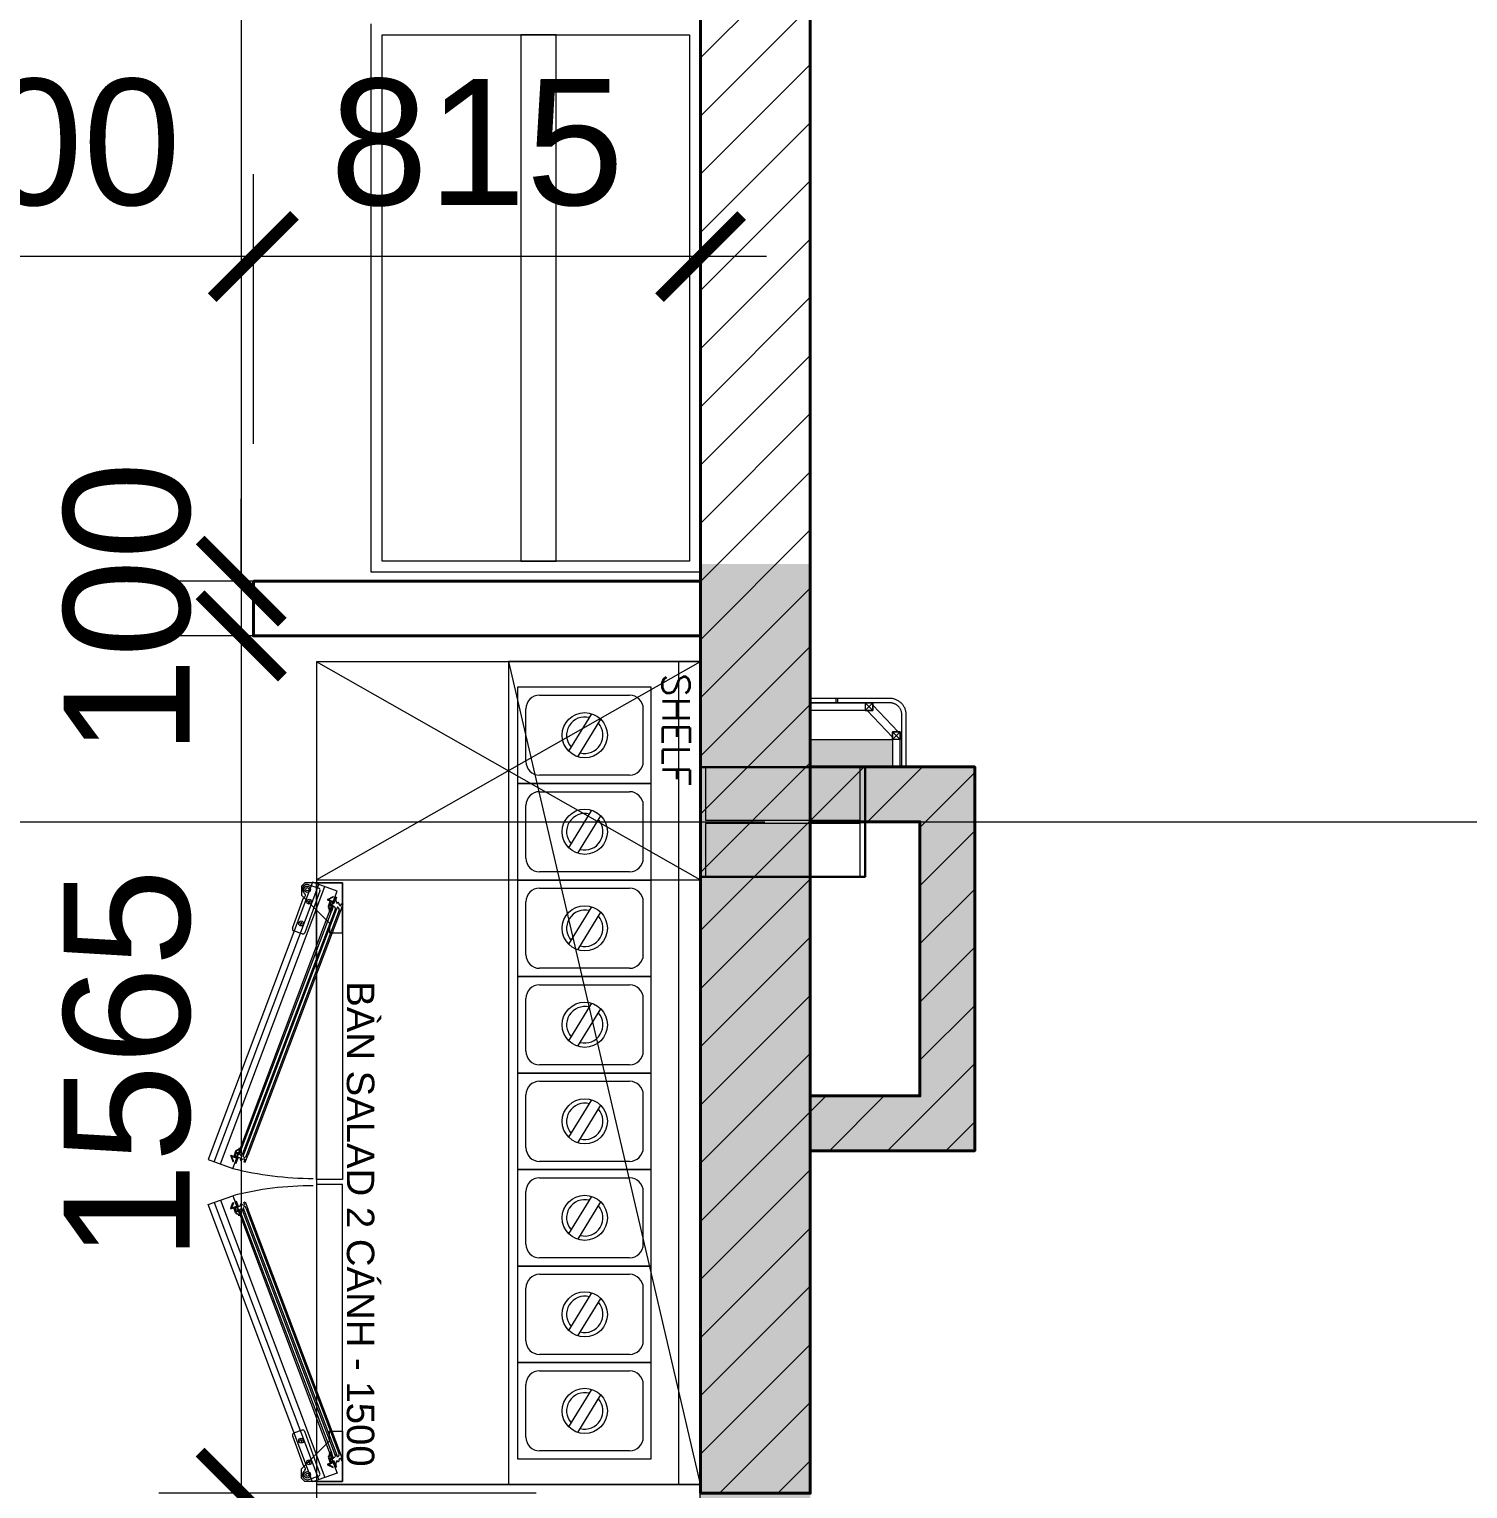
# Model space of a CAD drawing. Header units: millimetres. Extents: x 886808 to 1650903, y -1008069 to 230892.
# Drawn here: x 943694 to 946317, y -353615 to -350954 of the extents above; entities that cross this region are included whole.
import ezdxf
from ezdxf.xclip import XClip

# ---------------------------------------------------------------- set-up
doc = ezdxf.new("R2010")
doc.units = ezdxf.units.MM
doc.header["$XCLIPFRAME"] = 0
doc.linetypes.add('CENTER', pattern=[2, 1.25, -0.25, 0.25, -0.25])
doc.layers.get('0').update_dxf_attribs({"lineweight": 0})
for name, color, linetype, lineweight in [('01- NET TUONG- 242', 242, 'Continuous', 40), ('03- Net Cua- 153', 153, 'Continuous', 9), ('8l NET TO', 8, 'Continuous', 9), ('A-GLAZ-CURT', 52, 'Continuous', 5), ('A-Wall', 113, 'Continuous', 30), ('A_Dim', 8, 'Continuous', 5), ('DS_Dim', 8, 'Continuous', 0), ('HACTH', 8, 'Continuous', 0), ('hatch', 250, 'Continuous', 0), ('I-FURN', 252, 'Continuous', 5)]:
    doc.layers.add(name, color=color, linetype=linetype, lineweight=lineweight)
doc.styles.get("Standard").update_dxf_attribs({"font": 'arial.ttf'})
doc.styles.add('TIÊU ĐỀ', font='arial.ttf', dxfattribs={"height": 230})
doc.styles.add('{18b73a54-fa43-428c-adcb-c1c7bbdf2c84}', font='Simplex.shx')
doc.dimstyles.new('1-100', dxfattribs={"dimtxt": 230, "dimasz": 150, "dimexe": 150, "dimexo": 300, "dimgap": 90, "dimtad": 1, "dimdec": 0, "dimrnd": 5, "dimzin": 0, "dimtxsty": 'TIÊU ĐỀ', "dimblk": 'ARCHTICK', "dimcen": 100, "dimdle": 120, "dimclrd": 256, "dimclre": 256, "dimclrt": 2, "dimadec": 0, "dimazin": 0, "dimtfac": 1, "dimtdec": 0, "dimtix": 1, "dimtmove": 1, "dimatfit": 3, "dimldrblk": 'OPEN30', "dimfxl": 900, "dimtolj": 1, "dimtzin": 0, "dimlwd": 13, "dimlwe": 13, "dimarcsym": 1})

# ---------------------------------------------------------------- blocks, each defined once
blk = doc.blocks.new('TRUC KHU BEP')
at = {"layer": '8l NET TO', "color": 251, "linetype": 'CENTER', "ltscale": 1000, "true_color": 0x636466, "transparency": 33554636}
for p, q in [((10000, -3998.8), (10000, 41158.2)), ((-5729.4, 27100), (13215, 27100))]:
    blk.add_line(p, q, dxfattribs=at)
blk = doc.blocks.new('BO TRI BEP')
at = {"layer": '01- NET TUONG- 242', "transparency": 33554636}
blk.add_lwpolyline([(9114.5, 27539), (9930, 27539), (9930, 27439), (9114.5, 27439)], close=True, dxfattribs=at)
blk = doc.blocks.new('A$C0DD655ED')
at = {"layer": 'A_Dim', "transparency": 33554636}
h = blk.add_hatch(dxfattribs=at)
h.set_pattern_fill('ANGLE', color=256)
h.set_pattern_definition([(0, (4687050.9006, -31895392.7794), (0, 6.985), [5.08, -1.905]), (90, (4687050.9006, -31895392.7794), (-6.985, 4e-16), [5.08, -1.905])])
h.paths.add_polyline_path([(25, 375), (425, 375), (425, 75), (25, 75)])
h.paths.add_polyline_path([(75, 325), (375, 325), (375, 125), (75, 125)], flags=16)
at = {"layer": '03- Net Cua- 153', "linetype": 'Continuous', "transparency": 33554636}
for p, q in [((125, 442), (125, 450)), ((125, 442), (125, 450)), ((128, 442), (128, 450)), ((128, 442), (128, 450)), ((322, 442), (322, 450)), ((322, 442), (322, 450)), ((325, 442), (325, 450)), ((325, 442), (325, 450)), ((442, 325), (450, 325)), ((442, 322), (450, 322)), ((442, 128), (450, 128)), ((442, 125), (450, 125)), ((125, 8), (125, 0)), ((125, 8), (125, 0)), ((128, 8), (128, 0)), ((128, 8), (128, 0)), ((322, 8), (322, 0)), ((322, 8), (322, 0)), ((325, 8), (325, 0)), ((325, 8), (325, 0))]:
    blk.add_line(p, q, dxfattribs=at)
for points in [[(30, 0), (420, 0, 0.414214), (450, 30), (450, 420, 0.414214), (420, 450), (30, 450, 0.414214), (0, 420), (0, 30, 0.414214)], [(30, 8), (420, 8, 0.414214), (442, 30), (442, 420, 0.414214), (420, 442), (30, 442, 0.414214), (8, 420), (8, 30, 0.414214)]]:
    blk.add_lwpolyline(points, format="xyb", close=True, dxfattribs=at)
at = {"layer": 'A-GLAZ-CURT', "transparency": 33554636}
for points in [[(61, 442), (75, 442), (75, 428), (61, 428)], [(389, 442), (375, 442), (375, 428), (389, 428)], [(11, 389.1), (25, 389.1), (25, 375.1), (11, 375.1)], [(425, 389.1), (439, 389.1), (439, 375.1), (425, 375.1)], [(11, 75), (25, 75), (25, 61), (11, 61)], [(425, 75), (439, 75), (439, 61), (425, 61)], [(61, 8.1), (75, 8.1), (75, 22.1), (61, 22.1)], [(389, 8.1), (375, 8.1), (375, 22.1), (389, 22.1)]]:
    blk.add_lwpolyline(points, close=True, dxfattribs=at)
at = {"layer": 'A_Dim', "transparency": 33554636}
for points in [[(14.9, 389), (61, 437.7)], [(71, 427.9), (25, 379.3)], [(75, 427.9), (61, 442)], [(61, 428), (75, 442)], [(375, 427.9), (389, 442)], [(389, 428), (375, 442)], [(379, 427.9), (425, 379.3)], [(435.1, 389), (389, 437.7)], [(25, 375), (11, 389.1)], [(11, 375.1), (25, 389.1)], [(439, 375), (425, 389.1)], [(425, 375.1), (439, 389.1)], [(25, 60.9), (11, 75)], [(11, 61), (25, 75)], [(14.9, 61), (61, 12.3)], [(72.9, 20.1), (25, 70.7)], [(377.1, 20.1), (425, 70.7)], [(435.1, 61), (389, 12.3)], [(439, 60.9), (425, 75)], [(425, 61), (439, 75)], [(75, 22.2), (61, 8.1)], [(61, 22.1), (75, 8.1)], [(375, 22.2), (389, 8.1)], [(389, 22.1), (375, 8.1)]]:
    blk.add_lwpolyline(points, dxfattribs=at)
for points in [[(61, 442), (389, 442), (389, 427.9), (61, 427.9)], [(25, 61), (11, 61), (11, 389.1), (25, 389.1)], [(25, 375), (425, 375), (425, 75), (25, 75)], [(425, 61), (439, 61), (439, 389.1), (425, 389.1)], [(75, 325), (375, 325), (375, 125), (75, 125)], [(61, 8), (389, 8), (389, 22.1), (61, 22.1)]]:
    blk.add_lwpolyline(points, close=True, dxfattribs=at)
blk = doc.blocks.new('A$C26DD556D')
at = {"layer": 'hatch', "transparency": 33554636}
for p, q in [((11209, 18241.6), (11209, 19241.6)), ((11229, 18261.6), (11229, 19221.6)), ((11229, 19221.6), (11789, 19221.6)), ((11546, 19221.6), (11482, 19221.6)), ((11482, 19221.6), (11482, 18261.6)), ((11546, 18261.6), (11546, 19221.6)), ((11789, 19221.6), (11789, 18261.6)), ((11809, 19241.6), (11809, 18241.6)), ((11789, 18261.6), (11229, 18261.6)), ((11482, 18261.6), (11546, 18261.6)), ((11809, 18241.6), (11209, 18241.6)), ((11809, 17680.8), (11109, 18078.3)), ((11809, 18078.3), (11109, 17680.8)), ((11109, 18078.3), (11109, 16578.3)), ((11809, 18078.3), (11109, 18078.3)), ((11459, 18078.9), (11459, 16578.5)), ((11809, 18078.9), (11459, 18078.9)), ((11459, 18078.9), (11809, 16578.5)), ((11769, 18078.3), (11769, 16578.3)), ((11809, 16578.5), (11809, 18078.9)), ((11809, 16578.3), (11809, 18078.3)), ((11491, 17896.3), (11491, 17992.3)), ((11516, 18017.3), (11680, 18017.3)), ((11705, 17896.3), (11705, 17992.3)), ((11569.1, 17915.1), (11611.1, 17983.5)), ((11585.5, 17905.1), (11627.4, 17973.5)), ((11680, 17871.3), (11516, 17871.3)), ((11516, 17841.3), (11680, 17841.3)), ((11491, 17720.3), (11491, 17816.3)), ((11569.1, 17739.1), (11611.1, 17807.5)), ((11705, 17720.3), (11705, 17816.3)), ((11585.5, 17729.1), (11627.4, 17797.5)), ((11102.1, 17676.3), (10911.6, 17170.7)), ((10922.8, 17166.7), (11113.3, 17672.2)), ((11087.6, 17675.3), (11081.7, 17669.3)), ((11156.6, 17675.3), (11087.6, 17675.3)), ((11095.4, 17671.7), (11113.3, 17665.2)), ((11146.8, 17660.1), (11102.1, 17676.3)), ((11109, 17680.8), (11809, 17680.8)), ((11109, 17134.1), (11109, 17675.3)), ((11109, 17675.3), (11156.6, 17675.3)), ((11156.6, 17675.3), (11156.6, 17134.1)), ((11156.6, 17583.8), (11156.6, 17675.3)), ((11680, 17695.3), (11516, 17695.3)), ((10933.9, 17162.6), (11124.5, 17668.2)), ((10956.3, 17154.5), (11146.8, 17660.1)), ((11065.3, 17592.3), (11085.4, 17647.6)), ((11081.7, 17669.3), (11081.7, 17652.7)), ((11081.7, 17652.7), (11132.8, 17601.6)), ((11085.4, 17647.6), (11087.7, 17649.5)), ((11088.2, 17654.6), (11086, 17657.2)), ((11115.4, 17660.7), (11087.7, 17584.2)), ((11129.5, 17645), (11139.3, 17650)), ((11139.2, 17648.8), (11130.8, 17644.4)), ((11139.3, 17650), (11139.5, 17649.6)), ((11140.4, 17640.9), (11143.2, 17648.6)), ((11144.2, 17648.2), (11140.5, 17638)), ((11140.9, 17637.6), (11144.7, 17648)), ((11144.4, 17648.7), (11143.2, 17650)), ((11143.2, 17650), (11145.7, 17648.4)), ((11143.2, 17648.6), (11144.2, 17648.2)), ((11144.7, 17648), (11144.4, 17648.7)), ((11516, 17665.3), (11680, 17665.3)), ((10972.3, 17190), (11136.3, 17622.6)), ((11143.6, 17628.5), (10974.1, 17180.8)), ((10976.5, 17179.9), (11146, 17627.6)), ((11150.3, 17625.1), (10981.3, 17179.1)), ((11152.7, 17624.2), (10983.7, 17178.2)), ((11098.6, 17639.6), (11092.5, 17641.8)), ((11094.4, 17637.7), (11096.7, 17643.8)), ((11134.3, 17642), (11129.6, 17643.7)), ((11130.8, 17644.4), (11140.4, 17640.9)), ((11130.9, 17632.5), (11134.3, 17642)), ((11132.6, 17627), (11131.1, 17629.7)), ((11132.3, 17633.4), (11131.9, 17632.1)), ((11132, 17630.2), (11133.5, 17627.5)), ((11137, 17631.7), (11132.3, 17633.4)), ((11132.3, 17624.7), (11132.7, 17625.9)), ((11133.3, 17624.4), (11132.3, 17624.7)), ((11135.3, 17641.6), (11132.7, 17634.4)), ((11132.7, 17634.4), (11137.4, 17632.7)), ((11133.7, 17625.5), (11133.3, 17624.4)), ((11133.3, 17622.9), (11135.2, 17623.1)), ((11136.3, 17622.6), (11133.3, 17622.9)), ((11133.9, 17638), (11138.5, 17639.5)), ((11136.5, 17634), (11133.9, 17638)), ((11134.3, 17624), (11137, 17631.7)), ((11135.3, 17623.6), (11134.3, 17624)), ((11135.2, 17623.1), (11135.8, 17623.5)), ((11140, 17639.9), (11135.3, 17641.6)), ((11139, 17633.8), (11135.3, 17623.6)), ((11135.8, 17623.5), (11139.6, 17633.9)), ((11139.7, 17632), (11136.3, 17622.6)), ((11137.3, 17634.8), (11137, 17634)), ((11139.6, 17633.9), (11137.3, 17634.8)), ((11137.4, 17632.7), (11138, 17634.2)), ((11138, 17634.2), (11139, 17633.8)), ((11138.9, 17639.1), (11138.6, 17638.4)), ((11138.6, 17638.4), (11140.9, 17637.6)), ((11139.5, 17638.4), (11140, 17639.9)), ((11140.5, 17638), (11139.5, 17638.4)), ((11147.3, 17631.1), (11146, 17627.6)), ((11152.7, 17624.2), (11150.3, 17625.1)), ((11157.2, 17636.6), (11152.7, 17624.2)), ((11153.2, 17633.1), (11154.7, 17637.5)), ((11154.7, 17637.5), (11157.2, 17636.6)), ((11491, 17544.3), (11491, 17640.3)), ((11569.1, 17563.1), (11611.1, 17631.5)), ((11585.5, 17553.1), (11627.4, 17621.5)), ((11705, 17544.3), (11705, 17640.3)), ((11084.2, 17600), (11078.1, 17602.2)), ((11080, 17598), (11082.3, 17604.2)), ((11132.8, 17601.6), (11132.8, 17583.8)), ((11083.1, 17582.1), (11067.5, 17587.7)), ((11132.8, 17583.8), (11156.6, 17583.8)), ((11680, 17519.3), (11516, 17519.3)), ((11516, 17489.3), (11680, 17489.3)), ((11491, 17368.3), (11491, 17464.3)), ((11705, 17368.3), (11705, 17464.3)), ((11569.1, 17387.1), (11611.1, 17455.5)), ((11585.5, 17377.1), (11627.4, 17445.5)), ((11680, 17343.3), (11516, 17343.3)), ((11516, 17313.3), (11680, 17313.3)), ((11491, 17192.3), (11491, 17288.3)), ((11569.1, 17211.1), (11611.1, 17279.5)), ((11705, 17192.3), (11705, 17288.3)), ((11585.5, 17201.1), (11627.4, 17269.5)), ((10911.6, 17170.7), (10956.3, 17154.5)), ((10952.7, 17177.1), (10956.9, 17167.1)), ((10958.3, 17176.4), (10953.6, 17178.1)), ((10957.7, 17168), (10954, 17176.8)), ((10954, 17176.8), (10963.6, 17173.3)), ((10956.9, 17167.1), (10957.4, 17167.2)), ((10961.7, 17185.9), (10958.3, 17176.4)), ((10959.3, 17176), (10961.9, 17183.3)), ((10964, 17174.3), (10959.3, 17176)), ((10965.1, 17181.1), (10960.5, 17179.7)), ((10960.5, 17179.7), (10963.1, 17175.6)), ((10963.6, 17173.3), (10960.9, 17165.6)), ((10961.9, 17183.3), (10966.6, 17181.6)), ((10961.9, 17165.3), (10965.6, 17175.5)), ((10962.3, 17184.3), (10962.7, 17185.5)), ((10967, 17182.6), (10962.3, 17184.3)), ((10966.1, 17175.6), (10962.4, 17165.1)), ((10962.9, 17164.2), (10966.3, 17173.6)), ((10963.6, 17175.6), (10963.9, 17176.4)), ((10966.6, 17189), (10963.7, 17187.9)), ((10963.9, 17176.4), (10966.1, 17175.6)), ((10964.5, 17175.8), (10964, 17174.3)), ((10964.1, 17186.9), (10967, 17188)), ((10965.6, 17175.5), (10964.5, 17175.8)), ((10965.2, 17180), (10965.5, 17180.8)), ((10967.5, 17179.2), (10965.2, 17180)), ((10966.6, 17181.6), (10966.1, 17180)), ((10966.1, 17180), (10967.1, 17179.7)), ((10969.8, 17190.2), (10967, 17182.6)), ((10967.1, 17179.7), (10970.8, 17189.8)), ((10967.8, 17190.9), (10967.3, 17189.8)), ((10971.3, 17189.6), (10967.5, 17179.2)), ((10968.8, 17190.6), (10967.8, 17190.9)), ((10968.4, 17189.4), (10968.8, 17190.6)), ((10968.9, 17180.6), (10972.3, 17190)), ((10972.3, 17190), (10969.8, 17191.6)), ((10969.8, 17191.6), (10971, 17190.3)), ((10970.8, 17189.8), (10969.8, 17190.2)), ((10971, 17190.3), (10971.3, 17189.6)), ((10974.1, 17180.8), (10973.4, 17178.9)), ((10975.2, 17176.4), (10976.5, 17179.9)), ((10978.4, 17171.1), (10976.8, 17166.7)), ((10976.8, 17166.7), (10979.3, 17165.9)), ((10979.3, 17165.9), (10983.7, 17178.2)), ((10981.3, 17179.1), (10979.8, 17174.7)), ((10983.7, 17178.2), (10981.3, 17179.1)), ((11680, 17167.3), (11516, 17167.3)), ((10961.8, 17164.8), (10959.9, 17164.6)), ((10959.9, 17164.6), (10962.9, 17164.2)), ((10960.9, 17165.6), (10961.9, 17165.3)), ((10962.4, 17165.1), (10961.8, 17164.8)), ((11156.6, 17134.1), (11109, 17134.1)), ((11109, 17125), (11109, 16583.8)), ((11156.6, 17125), (11109, 17125)), ((11156.6, 16583.8), (11156.6, 17125)), ((11516, 17137.3), (11680, 17137.3)), ((10911.6, 17088.4), (10956.3, 17104.6)), ((11102.1, 16582.8), (10911.6, 17088.4)), ((10922.8, 17092.4), (11113.3, 16586.9)), ((10933.9, 17096.5), (11124.5, 16590.9)), ((10952.7, 17082), (10956.9, 17092)), ((10957.7, 17091.1), (10954, 17082.3)), ((10956.3, 17104.6), (11146.8, 16599)), ((10956.9, 17092), (10957.4, 17091.8)), ((10959.9, 17094.5), (10962.9, 17094.9)), ((10961.8, 17094.3), (10959.9, 17094.5)), ((10960.9, 17093.5), (10961.9, 17093.8)), ((10963.6, 17085.8), (10960.9, 17093.5)), ((10962.4, 17094), (10961.8, 17094.3)), ((10961.9, 17093.8), (10965.6, 17083.6)), ((10966.1, 17083.5), (10962.4, 17094)), ((10962.9, 17094.9), (10966.3, 17085.5)), ((10976.8, 17092.4), (10979.3, 17093.2)), ((10978.4, 17088), (10976.8, 17092.4)), ((10979.3, 17093.2), (10983.7, 17080.9)), ((11491, 17016.3), (11491, 17112.3)), ((11569.1, 17035.1), (11611.1, 17103.5)), ((11585.5, 17025.1), (11627.4, 17093.5)), ((11705, 17016.3), (11705, 17112.3)), ((10958.3, 17082.7), (10953.6, 17081)), ((10954, 17082.3), (10963.6, 17085.8)), ((10961.7, 17073.2), (10958.3, 17082.7)), ((10964, 17084.8), (10959.3, 17083.1)), ((10959.3, 17083.1), (10961.9, 17075.8)), ((10960.5, 17079.4), (10963.1, 17083.5)), ((10965.1, 17078), (10960.5, 17079.4)), ((10961.9, 17075.8), (10966.6, 17077.5)), ((10967, 17076.5), (10962.3, 17074.8)), ((10962.3, 17074.8), (10962.7, 17073.6)), ((10963.6, 17083.5), (10963.9, 17082.7)), ((10966.6, 17070.1), (10963.7, 17071.2)), ((10963.9, 17082.7), (10966.1, 17083.5)), ((10964.5, 17083.3), (10964, 17084.8)), ((10964.1, 17072.2), (10967, 17071.1)), ((10965.6, 17083.6), (10964.5, 17083.3)), ((10967.5, 17079.9), (10965.2, 17079.1)), ((10965.2, 17079.1), (10965.5, 17078.3)), ((10966.1, 17079.1), (10967.1, 17079.4)), ((10966.6, 17077.5), (10966.1, 17079.1)), ((10969.8, 17068.9), (10967, 17076.5)), ((10967.1, 17079.4), (10970.8, 17069.3)), ((10967.8, 17068.2), (10967.3, 17069.3)), ((10971.3, 17069.5), (10967.5, 17079.9)), ((10968.8, 17068.5), (10967.8, 17068.2)), ((10968.4, 17069.7), (10968.8, 17068.5)), ((10968.9, 17078.5), (10972.3, 17069.1)), ((10970.8, 17069.3), (10969.8, 17068.9)), ((10972.3, 17069.1), (10969.8, 17067.5)), ((10969.8, 17067.5), (10971, 17068.8)), ((10971, 17068.8), (10971.3, 17069.5)), ((10972.3, 17069.1), (11136.3, 16636.5)), ((10974.1, 17078.3), (10973.4, 17080.2)), ((11143.6, 16630.6), (10974.1, 17078.3)), ((10975.2, 17082.7), (10976.5, 17079.2)), ((10976.5, 17079.2), (11146, 16631.5)), ((10981.3, 17080), (10979.8, 17084.4)), ((10983.7, 17080.9), (10981.3, 17080)), ((11150.3, 16634), (10981.3, 17080)), ((11152.7, 16634.9), (10983.7, 17080.9)), ((11680, 16991.3), (11516, 16991.3)), ((11516, 16961.3), (11680, 16961.3)), ((11491, 16840.3), (11491, 16936.3)), ((11569.1, 16859.1), (11611.1, 16927.5)), ((11705, 16840.3), (11705, 16936.3)), ((11585.5, 16849.1), (11627.4, 16917.5)), ((11680, 16815.3), (11516, 16815.3)), ((11516, 16785.3), (11680, 16785.3)), ((11491, 16664.3), (11491, 16760.3)), ((11569.1, 16683.1), (11611.1, 16751.5)), ((11585.5, 16673.1), (11627.4, 16741.5)), ((11705, 16664.3), (11705, 16760.3)), ((11065.3, 16666.8), (11085.4, 16611.5)), ((11083.1, 16677), (11067.5, 16671.4)), ((11080, 16661.1), (11082.3, 16654.9)), ((11115.4, 16598.4), (11087.7, 16674.9)), ((11132.8, 16657.5), (11132.8, 16675.3)), ((11132.8, 16675.3), (11156.6, 16675.3)), ((11156.6, 16675.3), (11156.6, 16583.8)), ((11084.2, 16659.1), (11078.1, 16656.9)), ((11081.7, 16606.4), (11132.8, 16657.5)), ((11133.3, 16634.7), (11132.3, 16634.4)), ((11132.3, 16634.4), (11132.7, 16633.2)), ((11136.3, 16636.5), (11133.3, 16636.2)), ((11133.3, 16636.2), (11135.2, 16635.9)), ((11133.7, 16633.6), (11133.3, 16634.7)), ((11135.3, 16635.4), (11134.3, 16635.1)), ((11134.3, 16635.1), (11137, 16627.4)), ((11135.2, 16635.9), (11135.8, 16635.6)), ((11139, 16625.3), (11135.3, 16635.4)), ((11135.8, 16635.6), (11139.6, 16625.2)), ((11139.7, 16627.1), (11136.3, 16636.5)), ((11152.7, 16634.9), (11150.3, 16634)), ((11157.2, 16622.5), (11152.7, 16634.9)), ((11680, 16639.3), (11516, 16639.3)), ((11085.4, 16611.5), (11087.7, 16609.6)), ((11098.6, 16619.5), (11092.5, 16617.3)), ((11094.4, 16621.4), (11096.7, 16615.3)), ((11129.5, 16614.1), (11139.3, 16609.1)), ((11134.3, 16617.1), (11129.6, 16615.4)), ((11130.8, 16614.6), (11140.4, 16618.2)), ((11139.2, 16610.3), (11130.8, 16614.6)), ((11130.9, 16626.6), (11134.3, 16617.1)), ((11132.6, 16632.1), (11131.1, 16629.4)), ((11132.3, 16625.7), (11131.9, 16627)), ((11132, 16628.9), (11133.5, 16631.6)), ((11137, 16627.4), (11132.3, 16625.7)), ((11132.7, 16624.7), (11137.4, 16626.4)), ((11135.3, 16617.5), (11132.7, 16624.7)), ((11136.5, 16625.1), (11133.9, 16621.1)), ((11133.9, 16621.1), (11138.5, 16619.6)), ((11140, 16619.2), (11135.3, 16617.5)), ((11137.3, 16624.3), (11137, 16625.1)), ((11139.6, 16625.2), (11137.3, 16624.3)), ((11137.4, 16626.4), (11138, 16624.9)), ((11138, 16624.9), (11139, 16625.3)), ((11138.6, 16620.7), (11140.9, 16621.5)), ((11138.9, 16620), (11138.6, 16620.7)), ((11139.3, 16609.1), (11139.5, 16609.5)), ((11140.5, 16621.1), (11139.5, 16620.7)), ((11139.5, 16620.7), (11140, 16619.2)), ((11140.4, 16618.2), (11143.2, 16610.5)), ((11144.2, 16610.9), (11140.5, 16621.1)), ((11140.9, 16621.5), (11144.7, 16611.1)), ((11143.2, 16610.5), (11144.2, 16610.9)), ((11143.2, 16609.1), (11145.7, 16610.7)), ((11144.4, 16610.4), (11143.2, 16609.1)), ((11144.7, 16611.1), (11144.4, 16610.4)), ((11147.3, 16628), (11146, 16631.5)), ((11153.2, 16626), (11154.7, 16621.6)), ((11154.7, 16621.6), (11157.2, 16622.5)), ((11081.7, 16589.8), (11081.7, 16606.4)), ((11087.6, 16583.8), (11081.7, 16589.8)), ((11088.2, 16604.5), (11086, 16601.9)), ((11156.6, 16583.8), (11087.6, 16583.8)), ((11095.4, 16587.4), (11113.3, 16593.8)), ((11146.8, 16599), (11102.1, 16582.8)), ((11109, 16583.8), (11156.6, 16583.8)), ((11109, 16578.3), (11809, 16578.3)), ((11459, 16578.5), (11809, 16578.5))]:
    blk.add_line(p, q, dxfattribs=at)
at = {"layer": 'hatch', "transparency": 33554636, "extrusion": (0, 0, -1)}
for p, q in [((11809, 16578.3), (11109, 16578.3)), ((11109, 16578.3), (11109, 14857.5)), ((11809, 14857.5), (11809, 16578.3))]:
    blk.add_line(p, q, dxfattribs=at)
at = {"layer": 'hatch', "transparency": 33554636}
for points in [[(11719, 18032.3), (11719, 17856.3), (11476, 17856.3), (11476, 18032.3)], [(11719, 17856.3), (11719, 17680.3), (11476, 17680.3), (11476, 17856.3)], [(11719, 17680.3), (11719, 17504.3), (11476, 17504.3), (11476, 17680.3)], [(11719, 17504.3), (11719, 17328.3), (11476, 17328.3), (11476, 17504.3)], [(11719, 17328.3), (11719, 17152.3), (11476, 17152.3), (11476, 17328.3)], [(11719, 17152.3), (11719, 16976.3), (11476, 16976.3), (11476, 17152.3)], [(11719, 16976.3), (11719, 16800.3), (11476, 16800.3), (11476, 16976.3)], [(11719, 16800.3), (11719, 16624.3), (11476, 16624.3), (11476, 16800.3)]]:
    blk.add_lwpolyline(points, close=True, dxfattribs=at)
for centre, radius in [((11598.3, 17944.3), 41.2), ((11598.3, 17768.3), 41.2), ((11092.4, 17663.4), 5.94), ((11092.4, 17663.4), 2.97), ((11095.6, 17640.7), 4.45), ((11598.3, 17592.3), 41.2), ((11081.2, 17601.1), 4.45), ((11598.3, 17416.3), 41.2), ((11598.3, 17240.3), 41.2), ((11598.3, 17064.3), 41.2), ((11598.3, 16888.3), 41.2), ((11598.3, 16712.3), 41.2), ((11081.2, 16658), 4.45), ((11095.6, 16618.4), 4.45), ((11092.4, 16595.7), 5.94), ((11092.4, 16595.7), 2.97)]:
    blk.add_circle(centre, radius, dxfattribs=at)
for centre, radius, start, end in [((11516, 17992.3), 25, 90, 180), ((11680, 17992.3), 25, 0, 90), ((11598.3, 17944.3), 33.2, 75.2653, 221.7008), ((11598.3, 17944.3), 33.2, 255.2653, 41.7008), ((11516, 17896.3), 25, 180, 270), ((11680, 17896.3), 25, 270, 0), ((11516, 17816.3), 25, 90, 180), ((11680, 17816.3), 25, 0, 90), ((11598.3, 17768.3), 33.2, 75.2653, 221.7008), ((11598.3, 17768.3), 33.2, 255.2653, 41.7008), ((11516, 17720.3), 25, 180, 270), ((11680, 17720.3), 25, 270, 0), ((11092.4, 17663.4), 8.91, 70.0478, 223.932), ((11085.4, 17652.3), 3.56, 310.0478, 40.0478), ((11112.1, 17661.9), 3.56, 340.0478, 70.0478), ((11129.9, 17644.4), 0.713, 117.1171, 250.0478), ((11138.9, 17649.3), 0.594, 297.1171, 27.1171), ((11152.3, 17643.5), 8.21, 143.3872, 228.6448), ((11516, 17640.3), 25, 90, 180), ((11680, 17640.3), 25, 0, 90), ((11134.1, 17631.3), 3.45, 160.0478, 208.644), ((11134.1, 17631.3), 2.38, 160.0478, 208.644), ((11131.4, 17626.3), 1.31, 340.0478, 28.644), ((11131.4, 17626.3), 2.38, 340.0478, 28.644), ((11136.8, 17634.1), 0.297, 212.3899, 340.0478), ((11138.6, 17639.2), 0.297, 340.0478, 107.7058), ((11139.8, 17628.1), 3.87, 5.5532, 90.8109), ((11144.8, 17628), 1.25, 160.0478, 340.0478), ((11148.4, 17637.8), 1.58, 18.1233, 198.1233), ((11145.5, 17626.5), 4.97, 343.788, 69.0457), ((11154.3, 17637.5), 4.53, 169.9236, 255.1812), ((11598.3, 17592.3), 33.2, 75.2653, 221.7008), ((11068.7, 17591.1), 3.56, 160.0478, 250.0478), ((11598.3, 17592.3), 33.2, 255.2653, 41.7008), ((11084.3, 17585.4), 3.56, 250.0478, 340.0478), ((11516, 17544.3), 25, 180, 270), ((11680, 17544.3), 25, 270, 0), ((11516, 17464.3), 25, 90, 180), ((11680, 17464.3), 25, 0, 90), ((11598.3, 17416.3), 33.2, 75.2653, 221.7008), ((11598.3, 17416.3), 33.2, 255.2653, 41.7008), ((11516, 17368.3), 25, 180, 270), ((11680, 17368.3), 25, 270, 0), ((11516, 17288.3), 25, 90, 180), ((11680, 17288.3), 25, 0, 90), ((11598.3, 17240.3), 33.2, 75.2653, 221.7008), ((11598.3, 17240.3), 33.2, 255.2653, 41.7008), ((10953.3, 17177.4), 0.713, 70.0478, 202.9786), ((10957.1, 17167.8), 0.594, 292.9786, 22.9786), ((10965, 17184.7), 3.45, 111.4516, 160.0478), ((10965, 17184.7), 2.38, 111.4516, 160.0478), ((10963.3, 17175.7), 0.297, 212.3899, 340.0478), ((10965.2, 17180.9), 0.297, 340.0478, 107.7058), ((10967.7, 17170.3), 3.6, 27.419, 112.6767), ((10966.1, 17190.2), 1.31, 291.4516, 340.0478), ((10966.1, 17190.2), 2.38, 291.4516, 340.0478), ((10972.1, 17182.2), 3.6, 207.419, 292.6767), ((10971.7, 17170.6), 1.58, 121.9724, 301.9724), ((10976.5, 17167), 4.53, 64.9144, 150.1721), ((10975.3, 17180.3), 1.25, 340.0478, 160.0478), ((10978.4, 17178.1), 3.6, 207.419, 292.6767), ((11516, 17192.3), 25, 180, 270), ((11680, 17192.3), 25, 270, 0), ((11103.2, 17734.8), 598.6, 255.794, 269.9907), ((11103.2, 16524.3), 598.6, 90.0093, 104.206), ((11516, 17112.3), 25, 90, 180), ((11680, 17112.3), 25, 0, 90), ((10957.1, 17091.3), 0.594, 337.0214, 67.0214), ((10967.7, 17088.8), 3.6, 247.3233, 332.581), ((10971.7, 17088.5), 1.58, 58.0276, 238.0276), ((10976.5, 17092.1), 4.53, 209.8279, 295.0856), ((11598.3, 17064.3), 33.2, 75.2653, 221.7008), ((11598.3, 17064.3), 33.2, 255.2653, 41.7008), ((10953.3, 17081.7), 0.713, 157.0214, 289.9522), ((10965, 17074.4), 3.45, 199.9522, 248.5484), ((10965, 17074.4), 2.38, 199.9522, 248.5484), ((10963.3, 17083.3), 0.297, 19.9522, 147.6101), ((10965.2, 17078.2), 0.297, 252.2942, 19.9522), ((10966.1, 17068.9), 1.31, 19.9522, 68.5484), ((10966.1, 17068.9), 2.38, 19.9522, 68.5484), ((10972.1, 17076.8), 3.6, 67.3233, 152.581), ((10975.3, 17078.8), 1.25, 199.9522, 19.9522), ((10978.4, 17081), 3.6, 67.3233, 152.581), ((11516, 17016.3), 25, 180, 270), ((11680, 17016.3), 25, 270, 0), ((11516, 16936.3), 25, 90, 180), ((11680, 16936.3), 25, 0, 90), ((11598.3, 16888.3), 33.2, 75.2653, 221.7008), ((11598.3, 16888.3), 33.2, 255.2653, 41.7008), ((11516, 16840.3), 25, 180, 270), ((11680, 16840.3), 25, 270, 0), ((11516, 16760.3), 25, 90, 180), ((11680, 16760.3), 25, 0, 90), ((11598.3, 16712.3), 33.2, 75.2653, 221.7008), ((11598.3, 16712.3), 33.2, 255.2653, 41.7008), ((11068.7, 16668), 3.56, 109.9522, 199.9522), ((11084.3, 16673.7), 3.56, 19.9522, 109.9522), ((11516, 16664.3), 25, 180, 270), ((11680, 16664.3), 25, 270, 0), ((11145.5, 16632.6), 4.97, 290.9543, 16.212), ((11085.4, 16606.8), 3.56, 319.9522, 49.9522), ((11129.9, 16614.7), 0.713, 109.9522, 242.8829), ((11134.1, 16627.8), 3.45, 151.356, 199.9522), ((11134.1, 16627.8), 2.38, 151.356, 199.9522), ((11131.4, 16632.8), 1.31, 331.356, 19.9522), ((11131.4, 16632.8), 2.38, 331.356, 19.9522), ((11136.8, 16625), 0.297, 19.9522, 147.6101), ((11138.6, 16619.9), 0.297, 252.2942, 19.9522), ((11138.9, 16609.8), 0.594, 332.8829, 62.8829), ((11139.8, 16631), 3.87, 269.1891, 354.4468), ((11144.8, 16631), 1.25, 19.9522, 199.9522), ((11152.3, 16615.6), 8.21, 131.3552, 216.6128), ((11148.4, 16621.3), 1.58, 161.8767, 341.8767), ((11154.3, 16621.6), 4.53, 104.8188, 190.0764), ((11092.4, 16595.7), 8.91, 136.068, 289.9522), ((11112.1, 16597.2), 3.56, 289.9522, 19.9522)]:
    blk.add_arc(centre, radius, start, end, dxfattribs=at)
at = {"layer": 'hatch', "transparency": 33554636, "style": '{18b73a54-fa43-428c-adcb-c1c7bbdf2c84}'}
blk.add_text('SHELF', height=50, rotation=270, dxfattribs=at).set_placement((11739.9, 18057.1))
at = {"layer": 'hatch', "transparency": 33554636}
blk.add_text('BÀN SALAD 2 CÁNH - 1500', height=50, rotation=270, dxfattribs=at).set_placement((11164.5, 17495.7))
blk = doc.blocks.new('_ArchTick')
at = {"color": 0, "linetype": 'ByBlock', "const_width": 0.15}
blk.add_lwpolyline([(-0.5, -0.5), (0.5, 0.5)], dxfattribs=at)
blk = doc.blocks.new('*D1100')
at = {"layer": 'A_Dim', "lineweight": 13, "transparency": 16777216}
for p, q in [((944081, -343729), (944081, -352080.2)), ((944751.5, -343849), (943931, -343849)), ((944462, -351960.2), (943931, -351960.2))]:
    blk.add_line(p, q, dxfattribs=at)
at = {"layer": 'Defpoints', "color": 0, "transparency": 16777216}
for p in [(945051.5, -343849), (944081, -351960.2), (944762, -351960.2)]:
    blk.add_point(p, dxfattribs=at)
at = {"layer": 'A_Dim', "lineweight": 13, "transparency": 16777216, "xscale": 150, "yscale": 150, "zscale": 150}
for p, rotation in [((944081, -343849), 90), ((944081, -351960.2), 270)]:
    blk.add_blockref('_ArchTick', p, dxfattribs=dict(at, rotation=rotation))
at = {"layer": 'A_Dim', "color": 2, "transparency": 16777216, "insert": (943873.6, -347904.6), "char_height": 230, "attachment_point": 5, "rotation": 90, "style": 'TIÊU ĐỀ'}
blk.add_mtext('\\A1;8110', dxfattribs=at)
blk = doc.blocks.new('_Open30')
at = {"color": 0, "linetype": 'ByBlock', "lineweight": -2}
for p, q in [((-1, 0.268), (0, 0)), ((0, 0), (-1, -0.268)), ((0, 0), (-1, 0))]:
    blk.add_line(p, q, dxfattribs=at)
blk = doc.blocks.new('*D1101')
at = {"layer": 'A_Dim', "lineweight": 13, "transparency": 16777216}
for p, q in [((944081, -351960.2), (944081, -351810.2)), ((944462, -351960.2), (943931, -351960.2)), ((944081, -351960.2), (944081, -352060.2)), ((944462, -352060.2), (943931, -352060.2)), ((944081, -352060.2), (944081, -352210.2))]:
    blk.add_line(p, q, dxfattribs=at)
at = {"layer": 'Defpoints', "color": 0, "transparency": 16777216}
for p in [(944762, -351960.2), (944081, -352060.2), (944762, -352060.2)]:
    blk.add_point(p, dxfattribs=at)
at = {"layer": 'A_Dim', "lineweight": 13, "transparency": 16777216, "xscale": 150, "yscale": 150, "zscale": 150}
for p, rotation in [((944081, -351960.2), 270), ((944081, -352060.2), 90)]:
    blk.add_blockref('_ArchTick', p, dxfattribs=dict(at, rotation=rotation))
at = {"layer": 'A_Dim', "color": 2, "transparency": 16777216, "insert": (943873.6, -352010.2), "char_height": 230, "attachment_point": 5, "rotation": 90, "style": 'TIÊU ĐỀ'}
blk.add_mtext('\\A1;100', dxfattribs=at)
blk = doc.blocks.new('*D1102')
at = {"layer": 'A_Dim', "lineweight": 13, "transparency": 16777216}
for p, q in [((944081, -351940.2), (944081, -353743.3)), ((944462, -352060.2), (943931, -352060.2)), ((944618.6, -353623.3), (943931, -353623.3))]:
    blk.add_line(p, q, dxfattribs=at)
at = {"layer": 'Defpoints', "color": 0, "transparency": 16777216}
for p in [(944762, -352060.2), (944081, -353623.3), (944918.6, -353623.3)]:
    blk.add_point(p, dxfattribs=at)
at = {"layer": 'A_Dim', "lineweight": 13, "transparency": 16777216, "xscale": 150, "yscale": 150, "zscale": 150}
for p, rotation in [((944081, -352060.2), 90), ((944081, -353623.3), 270)]:
    blk.add_blockref('_ArchTick', p, dxfattribs=dict(at, rotation=rotation))
at = {"layer": 'A_Dim', "color": 2, "transparency": 16777216, "insert": (943873.6, -352841.8), "char_height": 230, "attachment_point": 5, "rotation": 90, "style": 'TIÊU ĐỀ'}
blk.add_mtext('\\A1;1565', dxfattribs=at)
blk = doc.blocks.new('*D1103')
at = {"layer": 'A_Dim', "lineweight": 13, "transparency": 16777216}
for p, q in [((944081, -353503.3), (944081, -355464.4)), ((944618.6, -353623.3), (943931, -353623.3)), ((944818.6, -355344.4), (943931, -355344.4))]:
    blk.add_line(p, q, dxfattribs=at)
at = {"layer": 'Defpoints', "color": 0, "transparency": 16777216}
for p in [(944918.6, -353623.3), (944081, -355344.4), (945118.6, -355344.4)]:
    blk.add_point(p, dxfattribs=at)
at = {"layer": 'A_Dim', "lineweight": 13, "transparency": 16777216, "xscale": 150, "yscale": 150, "zscale": 150}
for p, rotation in [((944081, -353623.3), 90), ((944081, -355344.4), 270)]:
    blk.add_blockref('_ArchTick', p, dxfattribs=dict(at, rotation=rotation))
at = {"layer": 'A_Dim', "color": 2, "transparency": 16777216, "insert": (943873.6, -354483.8), "char_height": 230, "attachment_point": 5, "rotation": 90, "style": 'TIÊU ĐỀ'}
blk.add_mtext('\\A1;1720', dxfattribs=at)
blk = doc.blocks.new('*D1142')
at = {"layer": 'A_Dim', "lineweight": 13, "transparency": 16777216}
for p, q in [((944103.1, -351710.2), (944103.1, -351218.5)), ((944918.6, -351760.2), (944918.6, -351218.5)), ((945038.6, -351368.5), (943983.1, -351368.5))]:
    blk.add_line(p, q, dxfattribs=at)
at = {"layer": 'Defpoints', "color": 0, "transparency": 16777216}
for p in [(944103.1, -351368.5), (944103.1, -352010.2), (944918.6, -352060.2)]:
    blk.add_point(p, dxfattribs=at)
at = {"layer": 'A_Dim', "lineweight": 13, "transparency": 16777216, "xscale": 150, "yscale": 150, "zscale": 150, "rotation": 180}
blk.add_blockref('_ArchTick', (944103.1, -351368.5), dxfattribs=at)
at = {"layer": 'A_Dim', "lineweight": 13, "transparency": 16777216, "xscale": 150, "yscale": 150, "zscale": 150}
blk.add_blockref('_ArchTick', (944918.6, -351368.5), dxfattribs=at)
at = {"layer": 'A_Dim', "color": 2, "transparency": 16777216, "insert": (944510.8, -351161.1), "char_height": 230, "attachment_point": 5, "style": 'TIÊU ĐỀ'}
blk.add_mtext('\\A1;815', dxfattribs=at)
blk = doc.blocks.new('*D1143')
at = {"layer": 'A_Dim', "lineweight": 13, "transparency": 16777216}
for p, q in [((943302.9, -351710.4), (943302.9, -351218.5)), ((944103.1, -351710.2), (944103.1, -351218.5)), ((944223.1, -351368.5), (943182.9, -351368.5))]:
    blk.add_line(p, q, dxfattribs=at)
at = {"layer": 'Defpoints', "color": 0, "transparency": 16777216}
for p in [(943302.9, -351368.5), (943302.9, -352010.4), (944103.1, -352010.2)]:
    blk.add_point(p, dxfattribs=at)
at = {"layer": 'A_Dim', "lineweight": 13, "transparency": 16777216, "xscale": 150, "yscale": 150, "zscale": 150, "rotation": 180}
blk.add_blockref('_ArchTick', (943302.9, -351368.5), dxfattribs=at)
at = {"layer": 'A_Dim', "lineweight": 13, "transparency": 16777216, "xscale": 150, "yscale": 150, "zscale": 150}
blk.add_blockref('_ArchTick', (944103.1, -351368.5), dxfattribs=at)
at = {"layer": 'A_Dim', "color": 2, "transparency": 16777216, "insert": (943703, -351161.1), "char_height": 230, "attachment_point": 5, "style": 'TIÊU ĐỀ'}
blk.add_mtext('\\A1;800', dxfattribs=at)
blk = doc.blocks.new('cc')
at = {"layer": 'A-GLAZ-CURT', "transparency": 33554636}
blk.add_lwpolyline([(222569.3, 39756), (222287.3, 39756), (222287.3, 39659), (222278.3, 39659), (222278.3, 39859), (222287.3, 39859), (222287.3, 39762), (222569.3, 39762), (222569.3, 39859), (222578.3, 39859), (222578.3, 39659), (222569.3, 39659)], close=True, dxfattribs=at)
at = {"layer": 'A-Wall', "transparency": 33554636}
blk.add_lwpolyline([(222278.3, 39659), (222578.3, 39659), (222578.3, 39859), (222278.3, 39859)], close=True, dxfattribs=at)

msp = doc.modelspace()

# ---------------------------------------------------------------- hatches: boundary and pattern name
at = {"layer": 'HACTH', "transparency": 33554636}
h = msp.add_hatch(dxfattribs=at)
h.set_pattern_fill('ANSI31', color=256)
h.set_pattern_definition([(45, (964918.58753, -375398.97638), (-0.08838834765, 0.08838834765), [])])
h.paths.add_polyline_path([(944908.9, -342598.5), (964918.6, -342598.5), (964918.6, -342399), (944908.9, -342399)])
h.paths.add_polyline_path([(951268.6, -375199), (951068.6, -375199), (951068.6, -375399), (951268.6, -375399)], flags=17)
h.paths.add_polyline_path([(944918.6, -369049), (945118.6, -369049), (945118.6, -379299), (944918.6, -379299)])
h.paths.add_polyline_path([(952268.6, -375199), (958318.6, -375199), (958318.6, -375399), (952268.6, -375399)], flags=17)
h.paths.add_polyline_path([(952568.6, -375199), (952568.6, -369649), (952668.6, -369649), (952668.6, -375199)], flags=17)
h.paths.add_polyline_path([(952868.6, -369649), (952568.6, -369649), (952568.6, -369549), (952868.6, -369549)], flags=17)
h.paths.add_polyline_path([(964393.6, -369649), (964593.6, -369649), (964593.6, -369549), (964393.6, -369549)], flags=17)
h.paths.add_polyline_path([(953868.6, -369649), (963393.6, -369649), (963393.6, -369549), (953868.6, -369549)], flags=17)
h.paths.add_polyline_path([(945118.6, -365947.1), (944918.6, -365947.1), (944918.6, -360006.3), (945118.6, -360006.3)])
h.paths.add_polyline_path([(945118.6, -357549), (945418.6, -357549), (945418.6, -358249), (945118.6, -358249), (945118.6, -358149), (945318.6, -358149), (945318.6, -357649), (945118.6, -357649)], flags=17)
h.paths.add_polyline_path([(945118.6, -375299), (945318.6, -375299), (945318.6, -375199), (945118.6, -375199)], flags=17)
h.paths.add_polyline_path([(945118.6, -375699), (945418.6, -375699), (945418.6, -375799), (945118.6, -375799)], flags=17)
h.paths.add_polyline_path([(945318.6, -375699), (945418.6, -375699), (945418.6, -375199), (945318.6, -375199)], flags=17)
h.paths.add_polyline_path([(950868.6, -373599), (951068.6, -373599), (951068.6, -379499), (950868.6, -379499)], flags=17)
h.paths.add_polyline_path([(950768.6, -372399), (951068.6, -372399), (951068.6, -372499), (950768.6, -372499)], flags=17)
h.paths.add_polyline_path([(948018.6, -372599), (948018.6, -369649), (948118.6, -369649), (948118.6, -372399), (949968.6, -372399), (949968.6, -372499), (948118.6, -372499), (948118.6, -372599)], flags=17)
h.paths.add_polyline_path([(945118.6, -373499), (948018.6, -373499), (948018.6, -373399), (948118.6, -373399), (948118.6, -373499), (951068.6, -373499), (951068.6, -373599), (945118.6, -373599)], flags=17)
h.paths.add_polyline_path([(950868.6, -372399), (951068.6, -372399), (951068.6, -369649), (950868.6, -369649)], flags=17)
h.paths.add_polyline_path([(951068.6, -369549), (945118.6, -369549), (945118.6, -369649), (951068.6, -369649)], flags=17)
h.paths.add_polyline_path([(945318.6, -369149), (945418.6, -369149), (945418.6, -369549), (945318.6, -369549)], flags=17)
h.paths.add_polyline_path([(945118.6, -369149), (945418.6, -369149), (945418.6, -369049), (945118.6, -369049)], flags=17)
h.paths.add_polyline_path([(947168.6, -378399), (947168.6, -377999), (948868.6, -377999), (948868.6, -378399), (948768.6, -378399), (948768.6, -378099), (947268.6, -378099), (947268.6, -378399)], flags=17)
h.paths.add_polyline_path([(948218.6, -373599), (948418.6, -373599), (948418.6, -377999), (948218.6, -377999)], flags=17)
h.paths.add_polyline_path([(946528.6, -343999), (946628.6, -343999), (946628.6, -342599), (946528.6, -342599)])
h.paths.add_polyline_path([(945118.6, -343999), (946628.6, -343999), (946628.6, -344099), (945118.6, -344099)])
h.paths.add_polyline_path([(964718.6, -344799), (964918.6, -344799), (964918.6, -342598.5), (964718.6, -342598.5)])
h.paths.add_polyline_path([(944918.6, -350329), (945118.6, -350329), (945118.6, -343999), (944918.6, -343999)])
h.paths.add_polyline_path([(944918.6, -358406.3), (945118.6, -358406.3), (945118.6, -351929), (944918.6, -351929)])
h.paths.add_polyline_path([(955872.6, -379499), (956662.6, -379499), (956662.6, -379399), (955872.6, -379399)], flags=17)
h.paths.add_polyline_path([(953472.6, -379499), (954272.6, -379499), (954272.6, -379399), (953472.6, -379399)], flags=17)
h.paths.add_polyline_path([(951068.6, -379499), (951872.6, -379499), (951872.6, -379399), (951068.6, -379399)], flags=17)
h.paths.add_polyline_path([(947283.6, -379299), (947170, -379299), (947170, -379199), (947283.6, -379199)], flags=17)
h.paths.add_polyline_path([(948753.6, -379299), (948868.6, -379299), (948868.6, -379199), (948753.6, -379199)], flags=17)
h.paths.add_polyline_path([(950868.6, -379499), (948753.6, -379499), (948753.6, -379299), (950868.6, -379299)], flags=17)
h.paths.add_polyline_path([(944918.6, -379299), (947283.6, -379299), (947283.6, -379499), (944918.6, -379499)])
h.paths.add_polyline_path([(945118.6, -352899), (945118.6, -352999), (945418.6, -352999), (945418.6, -352299), (945118.6, -352299), (945118.6, -352399), (945318.6, -352399), (945318.6, -352899)], flags=17)
edge = h.paths.add_edge_path()
edge.add_line((944918.6, -369049), (945118.6, -369049))
edge.add_line((964718.6, -347299), (964718.6, -344999))
edge.add_line((964718.6, -344999), (962718.6, -344999))
edge.add_line((962718.6, -344999), (962718.6, -345299))
edge.add_line((962718.6, -345299), (962518.6, -345299))
edge.add_line((962518.6, -345299), (962518.6, -344799))
edge.add_line((962518.6, -344799), (964918.6, -344799))
edge.add_line((964918.6, -344799), (964918.6, -347499))
edge.add_line((964918.6, -347499), (962518.6, -347499))
edge.add_line((962518.6, -347499), (962518.6, -346999))
edge.add_line((962518.6, -346999), (962718.6, -346999))
edge.add_line((962718.6, -346999), (962718.6, -347299))
edge.add_line((962718.6, -347299), (964708.6, -347299))
edge.add_line((955872.6, -379499), (955872.6, -379399))
edge.add_line((954272.6, -379499), (954272.6, -379399))
edge.add_line((953472.6, -379499), (953472.6, -379399))
edge.add_line((951872.6, -379499), (951872.6, -379399))
h = msp.add_hatch(dxfattribs=at)
h.set_pattern_fill('ANSI31', color=256, scale=600)
h.set_pattern_definition([(45, (-482417.115, -353769.404), (-53.0330086, 53.0330086), [])])
h.paths.add_polyline_path([(944918.6, -353623.3), (945118.6, -353623.3), (945118.6, -343849), (944918.6, -343849)])
h.paths.add_polyline_path([(946528.6, -343999), (946628.6, -343999), (946628.6, -342599), (946528.6, -342599)])
h.paths.add_polyline_path([(945118.6, -343999), (946628.6, -343999), (946628.6, -344099), (945118.6, -344099)])
h.paths.add_polyline_path([(944918.6, -342599), (947798.6, -342599), (947798.6, -342399), (944918.6, -342399)])
h.paths.add_polyline_path([(965418.6, -344828.5), (965218.6, -344828.5), (965218.6, -342599), (965418.6, -342599)])
h.paths.add_polyline_path([(945118.6, -365947.1), (944918.6, -365947.1), (944918.6, -360006.3), (945118.6, -360006.3)])
h.paths.add_polyline_path([(945118.6, -357549), (945418.6, -357549), (945418.6, -358249), (945118.6, -358249), (945118.6, -358149), (945318.6, -358149), (945318.6, -357649), (945118.6, -357649)])
h.paths.add_polyline_path([(944918.6, -358406.3), (945118.6, -358406.3), (945118.6, -355344.4), (944918.6, -355344.4)])
h.paths.add_polyline_path([(945118.6, -352899), (945118.6, -352999), (945418.6, -352999), (945418.6, -352299), (945118.6, -352299), (945118.6, -352399), (945318.6, -352399), (945318.6, -352899)])
h.paths.add_polyline_path([(963258.6, -347299), (963258.6, -345028.5), (965218.6, -345028.5), (965218.6, -345413.5), (965418.6, -345413.5), (965418.6, -344828.5), (963058.6, -344828.5), (963058.6, -347499), (965418.6, -347499), (965418.6, -346914), (965218.6, -346914), (965218.6, -347299)])
h.paths.add_polyline_path([(951268.6, -375199), (950768.6, -375199), (950768.6, -375399), (951268.6, -375399)])
h.paths.add_polyline_path([(944918.6, -369349), (945118.6, -369349), (945118.6, -379299), (944918.6, -379299)])
h.paths.add_polyline_path([(952568.6, -375199), (952568.6, -369649), (952668.6, -369649), (952668.6, -375199)])
h.paths.add_polyline_path([(952868.6, -369649), (952568.6, -369649), (952568.6, -369549), (952868.6, -369549)])
h.paths.add_polyline_path([(964893.6, -369649), (965118.6, -369649), (965118.6, -369549), (964893.6, -369549)])
h.paths.add_polyline_path([(953868.6, -369649), (963893.6, -369649), (963893.6, -369549), (953868.6, -369549)])
h.paths.add_polyline_path([(947268.6, -379299), (947168.6, -379299), (947168.6, -379199), (947268.6, -379199)])
h.paths.add_polyline_path([(948868.6, -379299), (948968.6, -379299), (948968.6, -379199), (948868.6, -379199)])
h.paths.add_polyline_path([(950868.6, -379499), (948868.6, -379499), (948868.6, -379299), (950868.6, -379299)])
h.paths.add_polyline_path([(950868.6, -375399), (951068.6, -375399), (951068.6, -379499), (950868.6, -379499)])
h.paths.add_polyline_path([(950768.6, -374099), (951068.6, -374099), (951068.6, -374199), (950768.6, -374199)])
h.paths.add_polyline_path([(947718.6, -374399), (947718.6, -369649), (947818.6, -369649), (947818.6, -374099), (950768.6, -374099), (950768.6, -374199), (947818.6, -374199), (947818.6, -374399)])
h.paths.add_polyline_path([(945118.6, -375299), (947718.6, -375299), (947718.6, -375199), (947818.6, -375199), (947818.6, -375299), (950768.6, -375299), (950768.6, -375399), (945118.6, -375399)])
h.paths.add_polyline_path([(950868.6, -373199), (951068.6, -373199), (951068.6, -369649), (950868.6, -369649)])
h.paths.add_polyline_path([(951068.6, -369549), (945118.6, -369549), (945118.6, -369649), (951068.6, -369649)])
h.paths.add_polyline_path([(945418.6, -378348.8), (945518.6, -378348.8), (945518.6, -379298.8), (945418.6, -379298.8)])
h.paths.add_polyline_path([(945118.6, -378349.2), (945518.6, -378349.2), (945518.6, -378249.2), (945118.6, -378249.2)])
h.paths.add_polyline_path([(944918.6, -379299), (947268.6, -379299), (947268.6, -379499), (944918.6, -379499)])
h.paths.add_polyline_path([(947168.6, -378399), (947168.6, -377299), (948968.6, -377299), (948968.6, -378399), (948868.6, -378399), (948868.6, -377399), (947268.6, -377399), (947268.6, -378399)])
h.paths.add_polyline_path([(947168.6, -375399), (947268.6, -375399), (947268.6, -377299), (947168.6, -377299)])
h.paths.add_polyline_path([(952268.6, -375199), (958318.6, -375199), (958318.6, -375399), (952268.6, -375399)])
h.paths.add_polyline_path([(949598.6, -342399.2), (953643.6, -342399.2), (953643.6, -342599), (949598.6, -342599)])
h.paths.add_polyline_path([(955443.6, -342599), (959198.6, -342599.2), (959198.6, -342399.2), (955443.6, -342399)])
h.paths.add_polyline_path([(945118.6, -342749), (944918.6, -342749), (944918.6, -342599), (945118.6, -342599)])
h.paths.add_polyline_path([(960998.6, -342399.4), (965418.6, -342399.2), (965418.6, -342598.8), (960998.6, -342599)])
h.paths.add_polyline_path([(958318.6, -344928.6), (958218.6, -344928.6), (958218.6, -342599), (958318.6, -342599)])
h.paths.add_polyline_path([(958418.3, -344928.8), (958318.6, -344928.8), (958318.6, -344828.8), (958418.3, -344828.8)])
h.paths.add_polyline_path([(963058.6, -344928.8), (960038.6, -344928.8), (960038.6, -344828.8), (963058.6, -344828.8)])
h.paths.add_polyline_path([(951068.6, -379499), (951872.6, -379499), (951872.6, -379299), (951068.6, -379299)])
h.paths.add_polyline_path([(953472.6, -379499), (954272.6, -379499), (954272.6, -379299), (953472.6, -379299)])
h.paths.add_polyline_path([(955872.6, -379499), (956784.8, -379499), (956784.8, -379299), (955872.6, -379299)])
h.paths.add_polyline_path([(945118.6, -367949.5), (944918.6, -367949.5), (944918.6, -368349), (945118.6, -368349)])
h.paths.add_polyline_path([(950868.6, -373999), (951068.6, -373999), (951068.6, -374099), (950868.6, -374099)])

# ---------------------------------------------------------------- linework, layer by layer
at = {"layer": '01- NET TUONG- 242', "transparency": 33554636}
msp.add_line((945118.6, -352899), (945118.6, -352999), dxfattribs=at)
msp.add_lwpolyline([(944918.6, -353623.3), (945118.6, -353623.3), (945118.6, -343849), (944918.6, -343849)], close=True, dxfattribs=at)
msp.add_lwpolyline([(945118.6, -352999), (945418.6, -352999), (945418.6, -352299), (945118.6, -352299), (945118.6, -352399), (945318.6, -352399), (945318.6, -352899), (945118.6, -352899)], dxfattribs=at)
at = {"layer": '8l NET TO', "color": 251, "linetype": 'CENTER', "ltscale": 1000, "true_color": 0x636466, "transparency": 33554636}
for p, q in [((944918.6, -383492.2), (944918.6, -338335.2)), ((941785.5, -352399.2), (971474.1, -352399.2))]:
    msp.add_line(p, q, dxfattribs=at)

# ---------------------------------------------------------------- block references
at = {"transparency": 33554636}
msp.add_blockref('TRUC KHU BEP', (934918.6, -379499.2), dxfattribs=at)
at = {"layer": 'A_Dim', "transparency": 33554636}
ref = msp.add_blockref('A$C0DD655ED', (944843.6, -352624.2), dxfattribs=at)
XClip(ref).set_block_clipping_path([(275.000117453, 325.2185367924), (546.1584531101, 486.8069943852)])
at = {"layer": 'DS_Dim', "transparency": 33554636}
msp.add_blockref('cc', (722640.3, -392158.2), dxfattribs=at)
at = {"layer": 'HACTH', "color": 252, "lineweight": -2, "true_color": 0x939598, "transparency": 33554636}
msp.add_blockref('BO TRI BEP', (934988.6, -379499.2), dxfattribs=at)
at = {"layer": 'I-FURN', "transparency": 33554636}
msp.add_blockref('A$C26DD556D', (933109.1, -370185.5), dxfattribs=at)

# ---------------------------------------------------------------- dimensions: what is measured, and where the dimension line sits
at = {"layer": 'A_Dim'}
for base, p1, p2, picture, middle in [((944081, -351960.2), (945051.5, -343849), (944762, -351960.2), '*D1100', (943873.6, -347904.6)), ((944081, -352060.2), (944762, -351960.2), (944762, -352060.2), '*D1101', (943873.6, -352010.2)), ((944081, -353623.3), (944762, -352060.2), (944918.6, -353623.3), '*D1102', (943873.6, -352841.8)), ((944081, -355344.4), (944918.6, -353623.3), (945118.6, -355344.4), '*D1103', (943873.6, -354483.8))]:
    dim = msp.add_linear_dim(base=base, p1=p1, p2=p2, angle=90, dimstyle='1-100', dxfattribs=at)
    dim.commit()
    dim.dimension.update_dxf_attribs({"geometry": picture, "text_midpoint": middle})
for base, p1, p2, picture, middle in [((943302.9, -351368.5), (944103.1, -352010.2), (943302.9, -352010.4), '*D1143', (943703, -351161.1)), ((944103.0986, -351368.5), (944918.5875, -352060.2236), (944103.0986, -352010.2236), '*D1142', (944510.8431, -351161.0682))]:
    dim = msp.add_linear_dim(base=base, p1=p1, p2=p2, dimstyle='1-100', dxfattribs=at)
    dim.commit()
    dim.dimension.update_dxf_attribs({"geometry": picture, "text_midpoint": middle})

doc.saveas('drawing.dxf')
